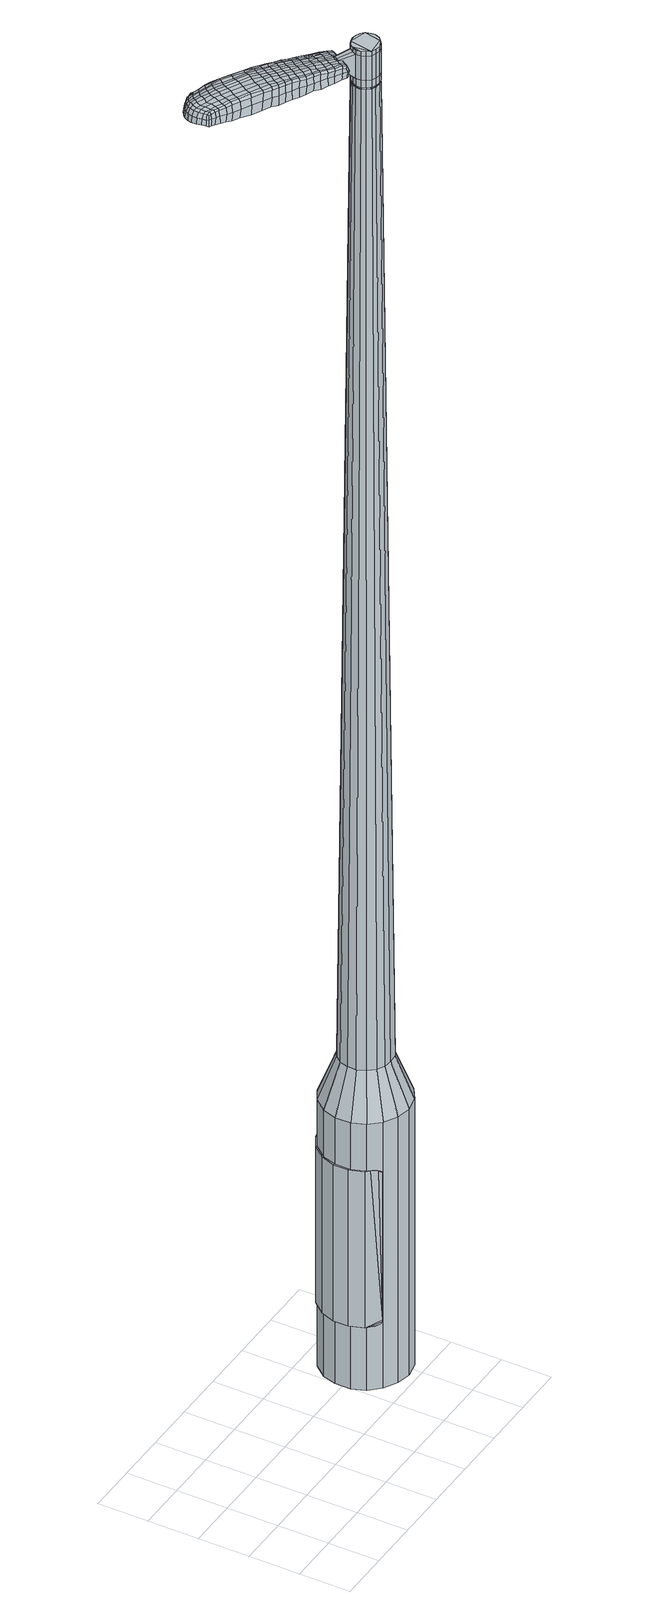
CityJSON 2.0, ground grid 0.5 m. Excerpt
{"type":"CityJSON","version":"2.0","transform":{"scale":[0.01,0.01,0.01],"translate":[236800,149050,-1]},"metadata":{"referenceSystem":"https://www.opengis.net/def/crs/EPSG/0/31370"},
"CityObjects":{
"object1":{"type":"GenericCityObject","attributes":{"cluster":238,"mean_distance_to_centroid":0.262,"new_centroid_x":236802.44,"new_centroid_y":149051.01,"mean_distance_to_camera":7.53,"H1":33.88,"H2":31.91,"Z_final":110.54,"cluster2":-1,"proj_x":236804.45,"proj_y":149047.35,"id_line":81389,"bearing_l":61.2,"distance":4.18,"orientation":"left","G_obj":151.2},"geometry":[{"type":"MultiSurface","lod":"2","boundaries":[[[0,1,2,3]],[[1,4,5,2]],[[4,6,7,5]],[[6,8,9,7]],[[8,10,11,9]],[[10,12,13,11]],[[12,14,15,13]],[[14,16,17,15]],[[16,18,19,17]],[[18,20,21,19]],[[20,22,23,21]],[[22,24,25,23]],[[24,26,27,25]],[[26,28,29,27]],[[28,30,31,29]],[[30,32,33,31]],[[32,34,35,33]],[[34,0,3,35]],[[36,37,38,39]],[[38,40,41,42]],[[41,43,42]],[[42,44,45,46]],[[45,47,46]],[[46,48,49,50]],[[49,51,50]],[[42,46,50,38]],[[50,52,39,38]],[[53,36,39]],[[2,5,7,35]],[[7,9,11,15]],[[11,13,15]],[[15,17,19,23]],[[19,21,23]],[[23,25,27,31]],[[27,29,31]],[[15,23,31,7]],[[31,33,35,7]],[[3,2,35]],[[1,0,54,55]],[[0,34,56,54]],[[34,32,57,56]],[[32,30,58,57]],[[30,28,59,58]],[[28,26,60,59]],[[26,24,61,60]],[[24,22,62,61]],[[22,20,63,62]],[[20,18,64,63]],[[18,16,65,64]],[[16,14,66,65]],[[14,12,67,66]],[[12,10,68,67]],[[10,8,69,68]],[[8,6,70,69]],[[6,4,71,70]],[[4,1,55,71]],[[55,54,72,73]],[[54,56,74,72]],[[56,57,75,74]],[[57,58,76,75]],[[58,59,77,76]],[[59,60,78,77]],[[60,61,79,78]],[[61,62,80,79]],[[62,63,81,80]],[[63,64,82,81]],[[64,65,83,82]],[[65,66,84,83]],[[66,67,85,84]],[[67,68,86,85]],[[68,69,87,86]],[[69,70,88,87]],[[70,71,89,88]],[[71,55,73,89]],[[72,90,91,92]],[[93,94,90,72]],[[95,96,94,93]],[[97,98,96,95]],[[99,100,98,97]],[[101,102,100,99]],[[103,104,102,101]],[[105,106,104,103]],[[81,107,106,105]],[[82,108,107,81]],[[109,110,108,82]],[[111,112,110,109]],[[113,114,112,111]],[[86,115,114,113]],[[87,116,115,86]],[[88,117,116,87]],[[89,118,117,88]],[[92,91,118,89]],[[119,120,121,122]],[[123,119,122,124]],[[125,123,124,126]],[[127,125,126,128]],[[129,127,128,130]],[[131,129,130,132]],[[133,131,132,134]],[[135,133,134,136]],[[137,135,136,138]],[[139,137,138,140]],[[141,139,140,142]],[[143,141,142,144]],[[145,143,144,146]],[[147,145,146,148]],[[149,147,148,150]],[[151,149,150,152]],[[73,72,92]],[[74,93,72]],[[74,75,95,93]],[[75,76,97,95]],[[76,77,99,97]],[[77,78,101,99]],[[78,79,103,101]],[[79,80,105,103]],[[80,81,105]],[[83,109,82]],[[83,84,111,109]],[[84,85,113,111]],[[85,86,113]],[[73,92,89]],[[153,91,90]],[[153,118,91]],[[154,114,115]],[[154,155,112,114]],[[155,156,110,112]],[[156,108,110]],[[157,106,107]],[[157,158,104,106]],[[158,159,102,104]],[[159,160,100,102]],[[160,161,98,100]],[[161,162,96,98]],[[162,163,94,96]],[[163,90,94]],[[39,52,151,164]],[[153,90,165,152]],[[53,39,164,120]],[[90,163,121,165]],[[36,53,120,119]],[[163,162,122,121]],[[37,36,119,123]],[[162,161,124,122]],[[38,37,123,125]],[[161,160,126,124]],[[40,38,125,127]],[[160,159,128,126]],[[41,40,127,129]],[[159,158,130,128]],[[43,41,129,131]],[[158,157,132,130]],[[42,43,131,133]],[[157,107,134,132]],[[44,42,133,135]],[[107,108,136,134]],[[45,44,135,137]],[[108,156,138,136]],[[47,45,137,139]],[[156,155,140,138]],[[46,47,139,141]],[[155,154,142,140]],[[48,46,141,143]],[[154,115,144,142]],[[49,48,143,145]],[[115,116,146,144]],[[51,49,145,147]],[[116,117,148,146]],[[50,51,147,149]],[[117,118,150,148]],[[52,50,149,151]],[[118,153,152,150]],[[151,152,166,167]],[[152,165,168,166]],[[165,121,169,168]],[[121,120,170,169]],[[120,164,171,170]],[[164,151,167,171]],[[172,173,174,175]],[[176,172,175,177]],[[172,176,178,179]],[[173,172,179,180]],[[181,182,183,184]],[[185,181,184,186]],[[181,185,187,188]],[[182,181,188,189]],[[190,191,192,193]],[[194,190,193,195]],[[190,194,196,197]],[[191,190,197,198]],[[199,200,201,202]],[[203,199,202,204]],[[199,203,205,206]],[[200,199,206,207]],[[208,209,210,211]],[[212,208,211,213]],[[208,212,214,215]],[[209,208,215,216]],[[217,218,219,220]],[[221,217,220,222]],[[217,221,223,224]],[[218,217,224,225]],[[226,227,228,229]],[[218,226,229,219]],[[226,218,225,230]],[[227,226,230,231]],[[232,233,234,235]],[[227,232,235,228]],[[232,227,231,236]],[[233,232,236,237]],[[238,176,177,239]],[[233,238,239,234]],[[238,233,237,240]],[[176,238,240,178]],[[241,242,243,244]],[[245,241,244,246]],[[241,245,247,248]],[[242,241,248,249]],[[250,251,252,253]],[[242,250,253,243]],[[250,242,249,254]],[[251,250,254,255]],[[256,257,258,259]],[[251,256,259,252]],[[256,251,255,260]],[[257,256,260,261]],[[262,263,264,265]],[[257,262,265,258]],[[262,257,261,266]],[[263,262,266,267]],[[268,173,180,269]],[[263,268,269,264]],[[268,263,267,270]],[[173,268,270,174]],[[271,272,273,274]],[[275,271,274,276]],[[271,275,277,278]],[[272,271,278,279]],[[280,281,282,283]],[[272,280,283,273]],[[280,272,279,284]],[[281,280,284,285]],[[286,287,288,289]],[[281,286,289,282]],[[286,281,285,290]],[[287,286,290,291]],[[292,185,186,293]],[[287,292,293,288]],[[292,287,291,294]],[[185,292,294,187]],[[295,296,297,298]],[[299,295,298,300]],[[295,299,301,302]],[[296,295,302,303]],[[304,305,306,307]],[[296,304,307,297]],[[304,296,303,308]],[[305,304,308,309]],[[310,311,312,313]],[[305,310,313,306]],[[310,305,309,314]],[[311,310,314,315]],[[316,317,318,319]],[[311,316,319,312]],[[316,311,315,320]],[[317,316,320,321]],[[322,182,189,323]],[[317,322,323,318]],[[322,317,321,324]],[[182,322,324,183]],[[325,211,210,326]],[[327,325,326,328]],[[325,327,329,330]],[[211,325,330,213]],[[331,327,328,332]],[[333,331,332,334]],[[331,333,335,336]],[[327,331,336,329]],[[337,333,334,338]],[[339,337,338,340]],[[337,339,341,342]],[[333,337,342,335]],[[343,339,340,344]],[[345,343,344,346]],[[343,345,347,348]],[[339,343,348,341]],[[349,345,346,350]],[[200,349,350,201]],[[349,200,207,351]],[[345,349,351,347]],[[352,353,198,197]],[[354,352,197,196]],[[352,354,355,356]],[[353,352,356,357]],[[358,359,357,356]],[[360,358,356,355]],[[358,360,361,362]],[[359,358,362,363]],[[364,365,363,362]],[[366,364,362,361]],[[364,366,367,368]],[[365,364,368,369]],[[370,371,369,368]],[[372,370,368,367]],[[370,372,205,203]],[[371,370,203,204]],[[373,374,375,376]],[[275,373,376,277]],[[373,275,276,377]],[[374,373,377,378]],[[379,194,195,380]],[[374,379,380,375]],[[379,374,378,381]],[[194,379,381,196]],[[382,383,384,385]],[[221,382,385,223]],[[382,221,222,386]],[[383,382,386,387]],[[388,389,390,391]],[[383,388,391,384]],[[388,383,387,392]],[[389,388,392,393]],[[394,191,198,395]],[[389,394,395,390]],[[394,389,393,396]],[[191,394,396,192]],[[397,398,399,400]],[[179,397,400,180]],[[397,179,178,401]],[[398,397,401,402]],[[403,404,405,406]],[[398,403,406,399]],[[403,398,402,407]],[[404,403,407,408]],[[409,202,201,410]],[[404,409,410,405]],[[409,404,408,411]],[[202,409,411,204]],[[412,413,414,415]],[[184,412,415,186]],[[412,184,183,416]],[[413,412,416,417]],[[418,206,205,419]],[[413,418,419,414]],[[418,413,417,420]],[[206,418,420,207]],[[421,422,423,424]],[[299,421,424,301]],[[421,299,300,425]],[[422,421,425,426]],[[427,212,213,428]],[[422,427,428,423]],[[427,422,426,429]],[[212,427,429,214]],[[430,431,432,433]],[[245,430,433,247]],[[430,245,246,434]],[[431,430,434,435]],[[436,437,438,439]],[[431,436,439,432]],[[436,431,435,440]],[[437,436,440,441]],[[442,209,216,443]],[[437,442,443,438]],[[442,437,441,444]],[[209,442,444,210]],[[445,446,435,434]],[[244,445,434,246]],[[445,244,243,447]],[[446,445,447,448]],[[449,450,441,440]],[[446,449,440,435]],[[449,446,448,451]],[[450,449,451,452]],[[453,326,210,444]],[[450,453,444,441]],[[453,450,452,454]],[[326,453,454,328]],[[455,456,457,458]],[[302,455,458,303]],[[455,302,301,424]],[[456,455,424,423]],[[459,330,329,460]],[[456,459,460,457]],[[459,456,423,428]],[[330,459,428,213]],[[461,462,448,447]],[[253,461,447,243]],[[461,253,252,463]],[[462,461,463,464]],[[465,466,452,451]],[[462,465,451,448]],[[465,462,464,467]],[[466,465,467,468]],[[469,332,328,454]],[[466,469,454,452]],[[469,466,468,470]],[[332,469,470,334]],[[471,472,473,474]],[[308,471,474,309]],[[471,308,303,458]],[[472,471,458,457]],[[475,336,335,476]],[[472,475,476,473]],[[475,472,457,460]],[[336,475,460,329]],[[477,478,464,463]],[[259,477,463,252]],[[477,259,258,479]],[[478,477,479,480]],[[481,482,468,467]],[[478,481,467,464]],[[481,478,480,483]],[[482,481,483,484]],[[485,338,334,470]],[[482,485,470,468]],[[485,482,484,486]],[[338,485,486,340]],[[487,488,489,490]],[[314,487,490,315]],[[487,314,309,474]],[[488,487,474,473]],[[491,342,341,492]],[[488,491,492,489]],[[491,488,473,476]],[[342,491,476,335]],[[493,494,480,479]],[[265,493,479,258]],[[493,265,264,495]],[[494,493,495,496]],[[497,498,484,483]],[[494,497,483,480]],[[497,494,496,499]],[[498,497,499,500]],[[501,344,340,486]],[[498,501,486,484]],[[501,498,500,502]],[[344,501,502,346]],[[503,504,505,506]],[[320,503,506,321]],[[503,320,315,490]],[[504,503,490,489]],[[507,348,347,508]],[[504,507,508,505]],[[507,504,489,492]],[[348,507,492,341]],[[509,510,496,495]],[[269,509,495,264]],[[509,269,180,400]],[[510,509,400,399]],[[511,512,500,499]],[[510,511,499,496]],[[511,510,399,406]],[[512,511,406,405]],[[513,350,346,502]],[[512,513,502,500]],[[513,512,405,410]],[[350,513,410,201]],[[514,515,417,416]],[[324,514,416,183]],[[514,324,321,506]],[[515,514,506,505]],[[516,351,207,420]],[[515,516,420,417]],[[516,515,505,508]],[[351,516,508,347]],[[517,518,378,377]],[[274,517,377,276]],[[517,274,273,519]],[[518,517,519,520]],[[521,354,196,381]],[[518,521,381,378]],[[521,518,520,522]],[[354,521,522,355]],[[523,524,525,526]],[[224,523,526,225]],[[523,224,223,385]],[[524,523,385,384]],[[527,528,529,530]],[[524,527,530,525]],[[527,524,384,391]],[[528,527,391,390]],[[531,353,357,532]],[[528,531,532,529]],[[531,528,390,395]],[[353,531,395,198]],[[533,534,520,519]],[[283,533,519,273]],[[533,283,282,535]],[[534,533,535,536]],[[537,360,355,522]],[[534,537,522,520]],[[537,534,536,538]],[[360,537,538,361]],[[539,540,541,542]],[[230,539,542,231]],[[539,230,225,526]],[[540,539,526,525]],[[543,544,545,546]],[[540,543,546,541]],[[543,540,525,530]],[[544,543,530,529]],[[547,359,363,548]],[[544,547,548,545]],[[547,544,529,532]],[[359,547,532,357]],[[549,550,536,535]],[[289,549,535,282]],[[549,289,288,551]],[[550,549,551,552]],[[553,366,361,538]],[[550,553,538,536]],[[553,550,552,554]],[[366,553,554,367]],[[555,556,557,558]],[[236,555,558,237]],[[555,236,231,542]],[[556,555,542,541]],[[559,560,561,562]],[[556,559,562,557]],[[559,556,541,546]],[[560,559,546,545]],[[563,365,369,564]],[[560,563,564,561]],[[563,560,545,548]],[[365,563,548,363]],[[565,566,552,551]],[[293,565,551,288]],[[565,293,186,415]],[[566,565,415,414]],[[567,372,367,554]],[[566,567,554,552]],[[567,566,414,419]],[[372,567,419,205]],[[568,569,402,401]],[[240,568,401,178]],[[568,240,237,558]],[[569,568,558,557]],[[570,571,408,407]],[[569,570,407,402]],[[570,569,557,562]],[[571,570,562,561]],[[572,371,204,411]],[[571,572,411,408]],[[572,571,561,564]],[[371,572,564,369]],[[573,574,575,576]],[[576,575,577,578]],[[579,577,575,580]],[[580,575,574,581]],[[582,583,584,585]],[[585,584,586,587]],[[588,586,584,589]],[[589,584,583,590]],[[591,592,593,594]],[[594,593,595,596]],[[597,595,593,598]],[[598,593,592,599]],[[600,601,602,603]],[[603,602,604,605]],[[606,604,602,607]],[[607,602,601,608]],[[609,610,611,612]],[[612,611,613,614]],[[615,613,611,616]],[[616,611,610,617]],[[618,619,620,621]],[[621,620,622,623]],[[624,622,620,625]],[[625,620,619,626]],[[627,628,629,630]],[[630,629,619,618]],[[626,619,629,631]],[[631,629,628,632]],[[633,634,635,636]],[[636,635,628,627]],[[632,628,635,637]],[[637,635,634,638]],[[578,577,639,640]],[[640,639,634,633]],[[638,634,639,641]],[[641,639,577,579]],[[642,643,644,645]],[[645,644,646,647]],[[648,646,644,649]],[[649,644,643,650]],[[651,652,653,654]],[[654,653,643,642]],[[650,643,653,655]],[[655,653,652,656]],[[657,658,659,660]],[[660,659,652,651]],[[656,652,659,661]],[[661,659,658,662]],[[663,664,665,666]],[[666,665,658,657]],[[662,658,665,667]],[[667,665,664,668]],[[581,574,669,670]],[[670,669,664,663]],[[668,664,669,671]],[[671,669,574,573]],[[672,673,674,675]],[[675,674,676,677]],[[678,676,674,679]],[[679,674,673,680]],[[681,682,683,684]],[[684,683,673,672]],[[680,673,683,685]],[[685,683,682,686]],[[687,688,689,690]],[[690,689,682,681]],[[686,682,689,691]],[[691,689,688,692]],[[587,586,693,694]],[[694,693,688,687]],[[692,688,693,695]],[[695,693,586,588]],[[696,697,698,699]],[[699,698,700,701]],[[702,700,698,703]],[[703,698,697,704]],[[705,706,707,708]],[[708,707,697,696]],[[704,697,707,709]],[[709,707,706,710]],[[711,712,713,714]],[[714,713,706,705]],[[710,706,713,715]],[[715,713,712,716]],[[717,718,719,720]],[[720,719,712,711]],[[716,712,719,721]],[[721,719,718,722]],[[590,583,723,724]],[[724,723,718,717]],[[722,718,723,725]],[[725,723,583,582]],[[609,612,726,727]],[[727,726,728,729]],[[730,728,726,731]],[[731,726,612,614]],[[729,728,732,733]],[[733,732,734,735]],[[736,734,732,737]],[[737,732,728,730]],[[735,734,738,739]],[[739,738,740,741]],[[742,740,738,743]],[[743,738,734,736]],[[741,740,744,745]],[[745,744,746,747]],[[748,746,744,749]],[[749,744,740,742]],[[747,746,750,751]],[[751,750,601,600]],[[608,601,750,752]],[[752,750,746,748]],[[599,753,754,598]],[[598,754,755,597]],[[756,755,754,757]],[[757,754,753,758]],[[758,759,760,757]],[[757,760,761,756]],[[762,761,760,763]],[[763,760,759,764]],[[764,765,766,763]],[[763,766,767,762]],[[768,767,766,769]],[[769,766,765,770]],[[770,771,772,769]],[[769,772,773,768]],[[606,773,772,604]],[[604,772,771,605]],[[774,775,776,777]],[[777,776,676,678]],[[677,676,776,778]],[[778,776,775,779]],[[596,595,780,781]],[[781,780,775,774]],[[779,775,780,782]],[[782,780,595,597]],[[783,784,785,786]],[[786,785,622,624]],[[623,622,785,787]],[[787,785,784,788]],[[789,790,791,792]],[[792,791,784,783]],[[788,784,791,793]],[[793,791,790,794]],[[599,592,795,796]],[[796,795,790,789]],[[794,790,795,797]],[[797,795,592,591]],[[798,799,800,801]],[[801,800,580,581]],[[579,580,800,802]],[[802,800,799,803]],[[804,805,806,807]],[[807,806,799,798]],[[803,799,806,808]],[[808,806,805,809]],[[600,603,810,811]],[[811,810,805,804]],[[809,805,810,812]],[[812,810,603,605]],[[813,814,815,816]],[[816,815,585,587]],[[582,585,815,817]],[[817,815,814,818]],[[606,607,819,820]],[[820,819,814,813]],[[818,814,819,821]],[[821,819,607,608]],[[822,823,824,825]],[[825,824,700,702]],[[701,700,824,826]],[[826,824,823,827]],[[614,613,828,829]],[[829,828,823,822]],[[827,823,828,830]],[[830,828,613,615]],[[831,832,833,834]],[[834,833,646,648]],[[647,646,833,835]],[[835,833,832,836]],[[837,838,839,840]],[[840,839,832,831]],[[836,832,839,841]],[[841,839,838,842]],[[617,610,843,844]],[[844,843,838,837]],[[842,838,843,845]],[[845,843,610,609]],[[836,846,847,835]],[[835,847,645,647]],[[642,645,847,848]],[[848,847,846,849]],[[842,850,851,841]],[[841,851,846,836]],[[849,846,851,852]],[[852,851,850,853]],[[609,727,854,845]],[[845,854,850,842]],[[853,850,854,855]],[[855,854,727,729]],[[856,857,858,859]],[[859,858,703,704]],[[702,703,858,825]],[[825,858,857,822]],[[730,731,860,861]],[[861,860,857,856]],[[822,857,860,829]],[[829,860,731,614]],[[849,862,848]],[[848,862,654,642]],[[651,654,862,863]],[[853,864,865,852]],[[852,865,862,849]],[[863,862,865,866]],[[866,865,864,867]],[[729,733,868,855]],[[855,868,864,853]],[[867,864,868,869]],[[869,868,733,735]],[[870,871,872,873]],[[873,872,709,710]],[[704,709,872,859]],[[859,872,871,856]],[[736,737,874,875]],[[875,874,871,870]],[[856,871,874,861]],[[861,874,737,730]],[[876,877,863]],[[863,877,660,651]],[[657,660,877,878]],[[878,877,876,879]],[[867,880,881,866]],[[866,881,876,863]],[[879,876,881,882]],[[882,881,880,883]],[[735,739,884,869]],[[869,884,880,867]],[[883,880,884,885]],[[885,884,739,741]],[[886,887,888,889]],[[889,888,715,716]],[[710,715,888,873]],[[873,888,887,870]],[[742,743,890,891]],[[891,890,887,886]],[[870,887,890,875]],[[875,890,743,736]],[[879,892,893,878]],[[878,893,666,657]],[[663,666,893,894]],[[894,893,892,895]],[[883,896,897,882]],[[882,897,892,879]],[[895,892,897,898]],[[898,897,896,899]],[[741,745,900,885]],[[885,900,896,883]],[[899,896,900,901]],[[901,900,745,747]],[[902,903,904,905]],[[905,904,721,722]],[[716,721,904,889]],[[889,904,903,886]],[[748,749,906,907]],[[907,906,903,902]],[[886,903,906,891]],[[891,906,749,742]],[[895,908,909,894]],[[894,909,670,663]],[[581,670,909,801]],[[801,909,908,798]],[[899,910,911,898]],[[898,911,908,895]],[[798,908,911,807]],[[807,911,910,804]],[[747,751,912,901]],[[901,912,910,899]],[[804,910,912,811]],[[811,912,751,600]],[[818,913,914,817]],[[817,914,725,582]],[[722,725,914,905]],[[905,914,913,902]],[[608,752,915,821]],[[821,915,913,818]],[[902,913,915,907]],[[907,915,752,748]],[[779,916,917,778]],[[778,917,675,677]],[[672,675,917,918]],[[918,917,916,919]],[[597,755,920,782]],[[782,920,916,779]],[[919,916,920,921]],[[921,920,755,756]],[[922,923,924,925]],[[925,924,625,626]],[[624,625,924,786]],[[786,924,923,783]],[[926,927,928,929]],[[929,928,923,922]],[[783,923,928,792]],[[792,928,927,789]],[[758,753,930,931]],[[931,930,927,926]],[[789,927,930,796]],[[796,930,753,599]],[[919,932,933,918]],[[918,933,684,672]],[[681,684,933,934]],[[934,933,932,935]],[[756,761,936,921]],[[921,936,932,919]],[[935,932,936,937]],[[937,936,761,762]],[[938,939,940,941]],[[941,940,631,632]],[[626,631,940,925]],[[925,940,939,922]],[[942,943,944,945]],[[945,944,939,938]],[[922,939,944,929]],[[929,944,943,926]],[[764,759,946,947]],[[947,946,943,942]],[[926,943,946,931]],[[931,946,759,758]],[[935,948,949,934]],[[934,949,690,681]],[[687,690,949,950]],[[950,949,948,951]],[[762,767,952,937]],[[937,952,948,935]],[[951,948,952,953]],[[953,952,767,768]],[[954,955,956,957]],[[957,956,637,638]],[[632,637,956,941]],[[941,956,955,938]],[[958,959,960,961]],[[961,960,955,954]],[[938,955,960,945]],[[945,960,959,942]],[[770,765,962,963]],[[963,962,959,958]],[[942,959,962,947]],[[947,962,765,764]],[[951,964,965,950]],[[950,965,694,687]],[[587,694,965,816]],[[816,965,964,813]],[[768,773,966,953]],[[953,966,964,951]],[[813,964,966,820]],[[820,966,773,606]],[[803,967,968,802]],[[802,968,641,579]],[[638,641,968,957]],[[957,968,967,954]],[[809,969,970,808]],[[808,970,967,803]],[[954,967,970,961]],[[961,970,969,958]],[[605,771,971,812]],[[812,971,969,809]],[[958,969,971,963]],[[963,971,771,770]],[[573,576,175,174]],[[576,578,177,175]],[[588,589,188,187]],[[589,590,189,188]],[[591,594,193,192]],[[594,596,195,193]],[[615,616,215,214]],[[616,617,216,215]],[[618,621,220,219]],[[621,623,222,220]],[[627,630,229,228]],[[630,618,219,229]],[[633,636,235,234]],[[636,627,228,235]],[[578,640,239,177]],[[640,633,234,239]],[[648,649,248,247]],[[649,650,249,248]],[[650,655,254,249]],[[655,656,255,254]],[[656,661,260,255]],[[661,662,261,260]],[[662,667,266,261]],[[667,668,267,266]],[[668,671,270,267]],[[671,573,174,270]],[[678,679,278,277]],[[679,680,279,278]],[[680,685,284,279]],[[685,686,285,284]],[[686,691,290,285]],[[691,692,291,290]],[[692,695,294,291]],[[695,588,187,294]],[[696,699,298,297]],[[699,701,300,298]],[[705,708,307,306]],[[708,696,297,307]],[[711,714,313,312]],[[714,705,306,313]],[[717,720,319,318]],[[720,711,312,319]],[[590,724,323,189]],[[724,717,318,323]],[[774,777,376,375]],[[777,678,277,376]],[[596,781,380,195]],[[781,774,375,380]],[[623,787,386,222]],[[787,788,387,386]],[[788,793,392,387]],[[793,794,393,392]],[[794,797,396,393]],[[797,591,192,396]],[[701,826,425,300]],[[826,827,426,425]],[[827,830,429,426]],[[830,615,214,429]],[[831,834,433,432]],[[834,648,247,433]],[[837,840,439,438]],[[840,831,432,439]],[[617,844,443,216]],[[844,837,438,443]],[[972,973,974,975]],[[976,977,975,974]],[[978,979,980,981]],[[982,983,984,985]],[[973,986,987,974]],[[988,976,974,987]],[[989,978,981,990]],[[991,992,983,982]],[[986,993,994,987]],[[994,995,988,987]],[[996,989,990,997]],[[998,992,991,999]],[[993,1000,1001,994]],[[1001,1002,995,994]],[[1003,996,997,1004]],[[1005,998,999,1006]],[[1007,1008,1009,1010]],[[1011,1012,1008,1007]],[[1011,1013,1014,1012]],[[1013,1015,1016,1014]],[[1017,1018,1019,1020]],[[1021,1022,1018,1017]],[[1023,1024,1022,1021]],[[1025,1026,1024,1023]],[[1020,1009,1008,1017]],[[1017,1008,1012,1021]],[[1012,1014,1023,1021]],[[1014,1016,1025,1023]],[[981,980,977,976]],[[990,981,976,988]],[[995,997,990,988]],[[1002,1004,997,995]],[[982,985,979,978]],[[991,982,978,989]],[[999,991,989,996]],[[1006,999,996,1003]],[[983,1007,1010,984]],[[992,1011,1007,983]],[[1013,1011,992,998]],[[1015,1013,998,1005]],[[1027,1028,1029,1030]],[[1029,1031,1032,1033]],[[1029,1033,1034,1035]],[[1029,1035,1030]],[[1036,1027,1030,1037]],[[1038,1037,1030,1039]],[[1040,1039,1030]],[[1041,1029,1028,1042]],[[1043,1041,1042,1044]],[[1045,1043,1044,1046]],[[1047,1045,1046,1048]],[[1049,1047,1048,1050]],[[1050,1051,1052,1053]],[[1050,1053,1054,1055]],[[1050,1055,1056,1057]],[[1056,1058,1059,1060]],[[1056,1060,1061,1062]],[[1056,1062,1057]],[[1050,1057,1049]],[[1063,1064,1028,1027]],[[1065,1066,1031,1029]],[[1067,1068,1040,1030]],[[1064,1069,1042,1028]],[[1070,1065,1029,1041]],[[1069,1071,1044,1042]],[[1072,1070,1041,1043]],[[1071,1073,1046,1044]],[[1074,1072,1043,1045]],[[1073,1075,1048,1046]],[[1076,1074,1045,1047]],[[1075,1077,1050,1048]],[[1078,1076,1047,1049]],[[1077,1079,1051,1050]],[[1080,1081,1058,1056]],[[1082,1078,1049,1057]],[[1052,1051,1079,1083]],[[1053,1052,1083,1084]],[[1054,1053,1084,1085]],[[1055,1054,1085,1086]],[[1056,1055,1086,1080]],[[1087,1063,1027,1036]],[[1088,1087,1036,1037]],[[1089,1088,1037,1038]],[[1090,1089,1038,1039]],[[1068,1090,1039,1040]],[[1032,1031,1066,1091]],[[1059,1058,1081,1092]],[[1033,1032,1091,1093]],[[1034,1033,1093,1094]],[[1035,1034,1094,1095]],[[1030,1035,1095,1067]],[[1060,1059,1092,1096]],[[1061,1060,1096,1097]],[[1062,1061,1097,1098]],[[1057,1062,1098,1082]]]}]}
},
"vertices":[
[204,121,384],[214,133,384],[214,133,96],[204,121,96],[226,140,384],[226,140,96],[241,143,384],[241,143,96],[255,141,384],[255,141,96],[268,134,384],[268,134,96],[278,123,384],[278,123,96],[283,109,384],[283,109,96],[283,94,384],[283,94,96],[279,80,384],[279,80,96],[269,69,384],[269,69,96],[257,61,384],[257,61,96],[242,58,384],[242,58,96],[228,61,384],[228,61,96],[215,68,384],[215,68,96],[205,79,384],[205,79,96],[200,92,384],[200,92,96],[200,107,384],[200,107,96],[228,98,1524],[230,94,1524],[233,90,1524],[230,107,1524],[237,88,1524],[242,87,1524],[250,91,1524],[246,88,1524],[253,94,1524],[255,99,1524],[253,108,1524],[255,103,1524],[250,111,1524],[246,113,1524],[237,113,1524],[241,114,1524],[233,111,1524],[228,103,1524],[219,113,429],[225,120,429],[217,105,429],[217,96,429],[220,88,429],[226,81,429],[233,77,429],[242,76,429],[251,77,429],[258,82,429],[264,89,429],[266,97,429],[266,106,429],[263,114,429],[257,120,429],[250,125,429],[241,126,429],[232,124,429],[230,107,1483],[233,111,1483],[228,103,1483],[228,98,1483],[230,94,1483],[233,90,1483],[237,88,1483],[242,87,1483],[246,88,1483],[250,91,1483],[253,94,1483],[255,99,1483],[255,103,1483],[253,108,1483],[250,111,1483],[246,113,1483],[241,114,1483],[237,113,1483],[230,107,1485],[233,110,1485],[233,110,1483],[229,103,1483],[229,103,1485],[229,98,1483],[229,98,1485],[231,94,1483],[231,94,1485],[233,91,1483],[233,91,1485],[237,89,1483],[237,89,1485],[242,88,1483],[242,88,1485],[246,89,1483],[246,89,1485],[250,91,1485],[253,94,1485],[254,99,1483],[254,99,1485],[254,103,1483],[254,103,1485],[253,107,1483],[253,107,1485],[250,111,1485],[246,113,1485],[241,114,1485],[237,113,1485],[228,98,1519],[228,103,1519],[228,103,1493],[228,98,1493],[230,94,1519],[230,94,1493],[233,90,1519],[233,90,1493],[237,88,1519],[237,88,1493],[242,87,1519],[242,87,1493],[246,88,1519],[246,88,1493],[250,91,1519],[250,91,1493],[253,94,1519],[253,94,1493],[255,99,1519],[255,99,1493],[255,103,1519],[255,103,1493],[253,108,1519],[253,108,1493],[250,111,1519],[250,111,1493],[246,113,1519],[246,113,1493],[241,114,1519],[241,114,1493],[237,113,1519],[237,113,1493],[233,111,1519],[233,111,1493],[233,111,1485],[253,108,1485],[255,103,1485],[255,99,1485],[246,88,1485],[242,87,1485],[237,88,1485],[233,90,1485],[230,94,1485],[228,98,1485],[228,103,1485],[230,107,1519],[230,107,1493],[215,119,1513],[215,119,1518],[213,116,1513],[212,113,1513],[212,113,1518],[213,116,1518],[158,169,1519],[164,165,1518],[164,167,1509],[157,171,1510],[150,173,1519],[150,175,1510],[151,172,1526],[158,167,1525],[164,163,1525],[139,135,1519],[145,132,1518],[147,133,1525],[141,136,1525],[131,139,1519],[133,140,1526],[129,139,1510],[137,135,1510],[144,131,1509],[83,186,1519],[85,189,1519],[84,190,1513],[82,186,1513],[82,182,1519],[81,182,1513],[84,181,1524],[85,185,1524],[86,188,1524],[148,150,1530],[155,147,1529],[156,150,1529],[150,153,1530],[140,155,1531],[142,158,1531],[138,151,1530],[146,147,1530],[153,144,1529],[219,112,1512],[220,114,1512],[219,115,1517],[218,112,1517],[218,109,1512],[217,110,1517],[217,109,1506],[218,112,1506],[220,115,1506],[105,196,1519],[108,195,1519],[108,197,1512],[105,198,1512],[103,197,1518],[103,198,1512],[103,196,1522],[105,195,1523],[108,194,1524],[113,193,1519],[118,191,1519],[118,193,1512],[113,195,1512],[113,192,1524],[118,189,1525],[123,188,1519],[130,185,1519],[130,187,1511],[123,190,1511],[123,187,1526],[130,183,1526],[140,179,1519],[140,181,1510],[140,177,1526],[220,130,1513],[214,134,1513],[214,132,1518],[220,128,1517],[225,126,1512],[224,126,1516],[225,128,1506],[220,131,1507],[214,135,1507],[208,138,1514],[201,142,1515],[201,140,1520],[208,136,1519],[207,139,1507],[201,144,1507],[195,146,1515],[189,150,1516],[189,148,1522],[195,144,1521],[195,148,1508],[188,152,1508],[182,154,1517],[176,158,1517],[176,156,1524],[183,152,1523],[182,156,1508],[176,160,1509],[170,162,1518],[170,160,1524],[170,163,1509],[87,165,1519],[90,163,1519],[91,164,1524],[88,166,1523],[86,167,1518],[86,167,1522],[84,166,1512],[86,165,1512],[89,163,1512],[94,161,1519],[99,157,1519],[100,158,1525],[95,162,1524],[93,160,1512],[97,157,1512],[104,154,1519],[111,150,1519],[112,151,1526],[105,155,1526],[102,154,1511],[109,150,1511],[121,145,1519],[122,146,1526],[119,144,1510],[206,103,1513],[199,107,1513],[197,106,1507],[204,103,1507],[211,101,1512],[210,101,1506],[210,102,1516],[207,104,1517],[200,107,1518],[192,110,1514],[185,113,1515],[184,112,1507],[191,109,1507],[193,110,1519],[187,114,1520],[179,116,1515],[172,119,1516],[170,119,1508],[177,116,1508],[180,117,1521],[173,120,1522],[165,123,1517],[158,126,1517],[157,125,1509],[163,122,1508],[167,123,1523],[160,127,1524],[152,129,1518],[150,128,1509],[154,130,1524],[213,115,1519],[215,117,1519],[207,119,1520],[208,121,1520],[205,116,1520],[212,112,1519],[200,122,1522],[201,124,1522],[194,126,1523],[195,128,1523],[192,123,1523],[199,119,1521],[187,129,1524],[188,132,1524],[181,133,1525],[182,135,1525],[179,130,1525],[186,126,1524],[174,136,1526],[176,139,1526],[168,140,1527],[169,143,1527],[166,137,1527],[172,133,1526],[161,143,1528],[163,146,1528],[159,140,1528],[87,184,1527],[89,187,1527],[86,180,1526],[90,178,1527],[91,182,1528],[93,185,1528],[97,178,1529],[99,182,1529],[95,175,1528],[102,171,1530],[103,175,1530],[105,178,1530],[110,171,1531],[111,175,1531],[108,168,1530],[116,163,1531],[118,167,1531],[119,170,1531],[129,161,1531],[131,164,1531],[127,157,1531],[84,169,1518],[83,172,1519],[82,172,1513],[83,168,1513],[86,169,1523],[85,172,1523],[82,177,1519],[81,177,1513],[84,176,1524],[101,197,1518],[98,197,1518],[99,196,1523],[101,196,1523],[100,198,1513],[97,198,1513],[94,196,1519],[91,194,1519],[92,193,1524],[95,195,1523],[94,197,1513],[90,195,1513],[88,192,1519],[89,191,1524],[87,193,1513],[157,166,1528],[156,164,1528],[162,160,1528],[164,162,1527],[150,170,1528],[149,169,1529],[155,162,1529],[153,159,1530],[159,155,1529],[161,158,1528],[147,166,1529],[145,164,1530],[151,156,1530],[158,153,1529],[144,161,1531],[142,137,1528],[143,140,1529],[135,144,1529],[134,141,1528],[148,134,1527],[149,136,1528],[144,143,1529],[136,147,1530],[151,140,1528],[213,101,1512],[214,103,1512],[213,104,1517],[212,102,1517],[212,101,1506],[213,103,1506],[216,106,1512],[215,107,1517],[215,106,1506],[226,125,1512],[225,123,1512],[225,124,1506],[226,126,1506],[225,125,1517],[224,123,1517],[224,121,1512],[223,119,1512],[222,120,1506],[224,122,1506],[223,121,1517],[222,119,1517],[222,116,1512],[221,117,1506],[220,117,1517],[220,127,1519],[219,126,1519],[214,131,1520],[213,130,1520],[218,124,1519],[217,122,1519],[212,128,1520],[211,125,1520],[216,119,1519],[209,123,1520],[208,105,1519],[209,107,1519],[202,110,1520],[201,108,1520],[210,109,1519],[204,113,1520],[207,135,1521],[207,134,1521],[201,139,1522],[200,137,1522],[205,132,1521],[204,129,1521],[199,135,1522],[198,133,1523],[203,127,1522],[196,130,1523],[194,112,1521],[195,113,1521],[189,117,1522],[188,115,1522],[197,116,1521],[190,120,1522],[195,143,1523],[194,141,1523],[188,147,1524],[187,145,1524],[193,139,1523],[191,137,1524],[186,143,1525],[185,140,1525],[190,134,1524],[183,138,1525],[181,118,1523],[182,120,1523],[175,123,1524],[174,121,1524],[184,123,1524],[177,126,1525],[182,151,1525],[181,149,1525],[176,154,1526],[175,153,1526],[180,147,1526],[178,144,1526],[174,150,1527],[172,148,1527],[177,142,1526],[171,145,1527],[168,125,1525],[169,127,1525],[162,130,1526],[161,128,1526],[170,130,1526],[164,133,1527],[170,158,1527],[169,157,1527],[167,154,1527],[166,152,1528],[164,149,1528],[154,131,1527],[156,133,1527],[157,137,1528],[88,168,1525],[87,171,1525],[91,166,1526],[90,168,1526],[86,175,1526],[90,173,1527],[103,195,1525],[101,194,1525],[104,193,1526],[107,193,1525],[98,194,1525],[94,192,1526],[98,190,1527],[101,192,1526],[91,190,1526],[95,188,1527],[95,163,1526],[95,166,1527],[100,160,1527],[100,162,1528],[95,170,1528],[101,166,1529],[111,191,1526],[109,190,1527],[115,188,1528],[117,189,1527],[106,189,1527],[104,187,1528],[110,184,1529],[112,186,1528],[101,185,1528],[107,181,1530],[106,157,1528],[106,159,1529],[113,153,1528],[113,155,1529],[107,163,1529],[114,159,1530],[122,186,1528],[121,185,1528],[128,181,1529],[129,182,1528],[118,183,1529],[116,181,1530],[124,176,1530],[126,179,1530],[114,178,1530],[121,173,1531],[123,147,1529],[124,149,1529],[125,153,1530],[140,176,1528],[138,175,1529],[136,173,1530],[134,170,1530],[132,167,1531],[162,166,1509],[163,164,1518],[157,167,1518],[156,169,1509],[149,172,1519],[149,174,1510],[150,170,1525],[157,166,1525],[163,162,1525],[148,135,1525],[146,134,1518],[140,137,1518],[141,138,1525],[132,141,1519],[134,142,1525],[130,140,1510],[138,136,1509],[144,133,1509],[86,188,1513],[87,188,1519],[85,185,1519],[84,186,1513],[84,182,1519],[84,182,1513],[86,181,1524],[87,184,1524],[88,187,1524],[156,150,1528],[154,147,1528],[148,151,1529],[149,153,1529],[140,155,1529],[142,158,1529],[138,152,1529],[146,148,1529],[153,144,1528],[218,116,1516],[218,115,1512],[217,113,1512],[216,113,1516],[216,110,1512],[215,111,1516],[215,110,1506],[216,113,1506],[218,116,1506],[107,195,1512],[108,193,1519],[105,194,1518],[105,196,1512],[103,195,1518],[103,196,1512],[103,194,1522],[105,193,1523],[107,192,1523],[117,191,1512],[117,189,1519],[112,191,1519],[112,193,1512],[112,190,1524],[117,188,1525],[129,185,1511],[129,183,1519],[122,187,1519],[122,188,1511],[122,185,1525],[129,181,1526],[139,177,1519],[139,179,1510],[139,176,1526],[213,131,1518],[213,132,1513],[219,128,1513],[219,127,1517],[223,125,1512],[222,125,1515],[223,127,1506],[219,130,1506],[213,134,1507],[200,139,1520],[200,140,1514],[207,136,1514],[207,135,1519],[206,138,1507],[200,142,1507],[188,147,1522],[188,148,1516],[194,144,1515],[194,143,1521],[194,146,1508],[187,150,1508],[175,154,1523],[175,156,1517],[181,152,1516],[181,150,1522],[181,154,1508],[175,158,1508],[169,160,1517],[169,158,1524],[169,162,1509],[92,166,1523],[91,165,1519],[89,167,1518],[90,168,1523],[87,168,1518],[88,169,1522],[86,168,1512],[87,166,1512],[90,164,1512],[101,160,1525],[100,159,1519],[95,162,1519],[96,163,1524],[94,162,1512],[98,158,1512],[113,153,1526],[112,152,1519],[105,156,1519],[106,157,1525],[103,155,1511],[110,151,1511],[122,147,1519],[123,147,1526],[120,146,1510],[198,108,1507],[200,108,1513],[206,105,1513],[205,105,1506],[211,103,1512],[210,103,1506],[211,104,1515],[207,106,1517],[201,109,1518],[184,114,1507],[186,115,1514],[193,112,1514],[191,111,1507],[194,112,1519],[187,116,1520],[171,121,1508],[173,121,1516],[179,118,1515],[178,117,1508],[181,119,1521],[174,122,1522],[157,127,1508],[159,128,1517],[166,124,1516],[164,124,1508],[167,125,1522],[161,128,1523],[153,131,1517],[151,130,1509],[154,132,1524],[212,115,1518],[214,118,1518],[206,119,1519],[207,121,1519],[205,116,1519],[211,113,1518],[200,122,1520],[201,125,1520],[193,126,1521],[194,128,1521],[192,123,1521],[198,120,1520],[187,130,1523],[188,132,1523],[180,133,1524],[181,136,1524],[179,130,1524],[185,127,1523],[174,137,1525],[175,139,1525],[167,140,1526],[169,143,1526],[166,137,1526],[172,134,1525],[161,144,1527],[162,146,1527],[159,141,1527],[90,186,1526],[89,183,1526],[88,180,1525],[91,178,1526],[92,181,1526],[94,184,1526],[99,181,1528],[97,178,1528],[96,175,1527],[102,171,1528],[104,175,1529],[105,178,1529],[112,174,1530],[110,171,1530],[108,168,1529],[116,164,1530],[118,167,1530],[119,170,1530],[130,164,1530],[129,161,1530],[127,158,1530],[84,172,1513],[85,172,1518],[86,170,1518],[85,169,1512],[88,170,1523],[87,172,1523],[85,177,1519],[84,177,1513],[86,176,1523],[99,194,1523],[98,195,1518],[101,195,1518],[102,194,1523],[101,196,1512],[98,196,1512],[93,192,1523],[92,192,1519],[95,194,1519],[96,193,1523],[95,195,1513],[91,193,1513],[89,190,1519],[90,190,1524],[88,191,1513],[162,160,1527],[156,164,1527],[157,165,1527],[163,161,1526],[149,169,1527],[148,168,1528],[159,155,1528],[153,159,1528],[154,161,1528],[160,158,1527],[147,166,1528],[145,163,1529],[151,156,1529],[157,153,1528],[143,161,1529],[135,144,1528],[143,140,1527],[142,139,1527],[134,143,1527],[148,136,1526],[149,137,1527],[144,144,1528],[137,148,1528],[151,140,1527],[212,105,1516],[212,104,1512],[212,103,1512],[211,104,1516],[211,103,1506],[211,104,1506],[214,107,1512],[213,108,1516],[213,107,1506],[223,125,1506],[223,124,1512],[224,125,1512],[224,126,1506],[223,125,1516],[222,124,1516],[220,121,1506],[221,120,1512],[222,122,1512],[222,123,1506],[221,122,1516],[220,120,1516],[220,117,1512],[219,118,1506],[219,118,1516],[218,126,1518],[219,127,1518],[213,130,1519],[212,130,1519],[216,122,1518],[217,124,1518],[211,128,1519],[210,126,1519],[215,120,1518],[209,123,1519],[201,110,1519],[208,107,1518],[207,106,1518],[201,109,1519],[209,110,1518],[203,113,1519],[206,134,1520],[200,138,1521],[204,129,1520],[205,132,1520],[198,135,1521],[197,133,1521],[202,127,1520],[196,131,1521],[188,117,1521],[195,114,1520],[194,113,1520],[188,116,1521],[196,117,1520],[190,120,1521],[193,141,1522],[194,142,1522],[187,146,1523],[187,145,1523],[191,137,1522],[192,139,1522],[186,143,1523],[184,140,1524],[189,134,1523],[183,138,1524],[175,124,1523],[182,120,1522],[181,119,1522],[174,123,1523],[183,124,1522],[177,127,1523],[181,149,1524],[181,150,1524],[175,154,1525],[174,153,1525],[178,144,1525],[179,147,1524],[173,150,1525],[171,148,1526],[176,142,1525],[170,145,1526],[162,130,1525],[168,127,1524],[168,126,1524],[161,129,1525],[170,130,1524],[164,134,1525],[168,156,1526],[169,157,1526],[165,152,1527],[167,154,1526],[164,149,1527],[155,134,1526],[155,132,1526],[157,137,1526],[88,171,1524],[89,169,1524],[92,167,1525],[91,169,1525],[88,175,1525],[91,173,1525],[104,192,1525],[101,193,1524],[103,193,1524],[106,192,1525],[98,189,1526],[95,191,1525],[98,192,1524],[101,191,1525],[92,189,1525],[96,187,1526],[96,166,1526],[96,164,1526],[101,161,1526],[101,163,1527],[96,170,1526],[101,167,1527],[115,187,1527],[109,189,1526],[111,190,1526],[116,187,1526],[110,183,1528],[104,186,1527],[107,188,1526],[112,185,1527],[101,184,1527],[107,181,1528],[107,160,1527],[107,158,1527],[114,154,1527],[114,156,1528],[107,164,1528],[115,159,1529],[128,180,1528],[120,184,1527],[122,184,1527],[129,181,1527],[123,176,1529],[116,180,1529],[118,182,1528],[126,178,1528],[114,177,1529],[121,173,1530],[124,150,1528],[124,148,1528],[126,154,1529],[138,174,1528],[139,175,1528],[134,169,1529],[136,172,1529],[132,167,1530],[224,126,1508],[220,120,1508],[192,137,1509],[196,144,1509],[174,148,1510],[178,156,1510],[139,168,1512],[144,176,1512],[160,167,1511],[155,159,1511],[124,176,1513],[112,183,1514],[116,190,1514],[128,185,1513],[217,114,1508],[189,130,1509],[170,141,1510],[135,160,1512],[151,151,1511],[119,168,1513],[107,175,1514],[214,109,1508],[185,123,1509],[165,133,1510],[130,151,1512],[146,143,1511],[103,167,1514],[115,160,1513],[211,103,1508],[181,116,1509],[161,125,1510],[126,143,1512],[142,135,1511],[99,159,1514],[110,152,1513],[100,189,1514],[95,190,1514],[98,196,1514],[104,196,1514],[96,181,1514],[91,184,1514],[92,174,1514],[88,177,1514],[87,167,1514],[85,171,1514],[89,190,1515],[85,188,1515],[86,189,1515],[91,193,1515],[87,186,1515],[85,187,1515],[85,182,1515],[84,186,1515],[83,178,1515],[84,185,1515],[206,76,334],[203,79,334],[203,79,165],[213,68,171],[206,76,165],[209,73,165],[211,71,166],[212,69,167],[213,68,169],[209,73,334],[211,71,333],[212,69,332],[213,68,331],[213,68,328],[198,93,165],[198,93,334],[198,108,165],[198,108,334],[203,122,165],[203,122,334],[213,134,165],[213,134,334],[225,141,165],[225,141,334],[230,142,334],[233,143,334],[236,144,333],[238,144,332],[239,145,331],[240,145,328],[230,142,165],[240,145,171],[239,145,169],[238,144,167],[236,144,166],[233,143,165],[208,78,334],[206,81,334],[206,81,165],[208,78,165],[215,70,171],[215,70,328],[201,93,334],[201,93,165],[201,107,334],[201,107,165],[206,120,334],[206,120,165],[214,131,334],[214,131,165],[226,139,334],[226,139,165],[230,140,334],[240,142,328],[240,142,171],[230,140,165],[234,140,334],[236,141,333],[238,141,332],[240,142,331],[211,75,334],[213,73,333],[214,71,332],[215,70,331],[211,75,165],[240,142,169],[213,73,166],[214,71,167],[215,70,169],[238,141,167],[236,141,166],[234,140,165]
]}
